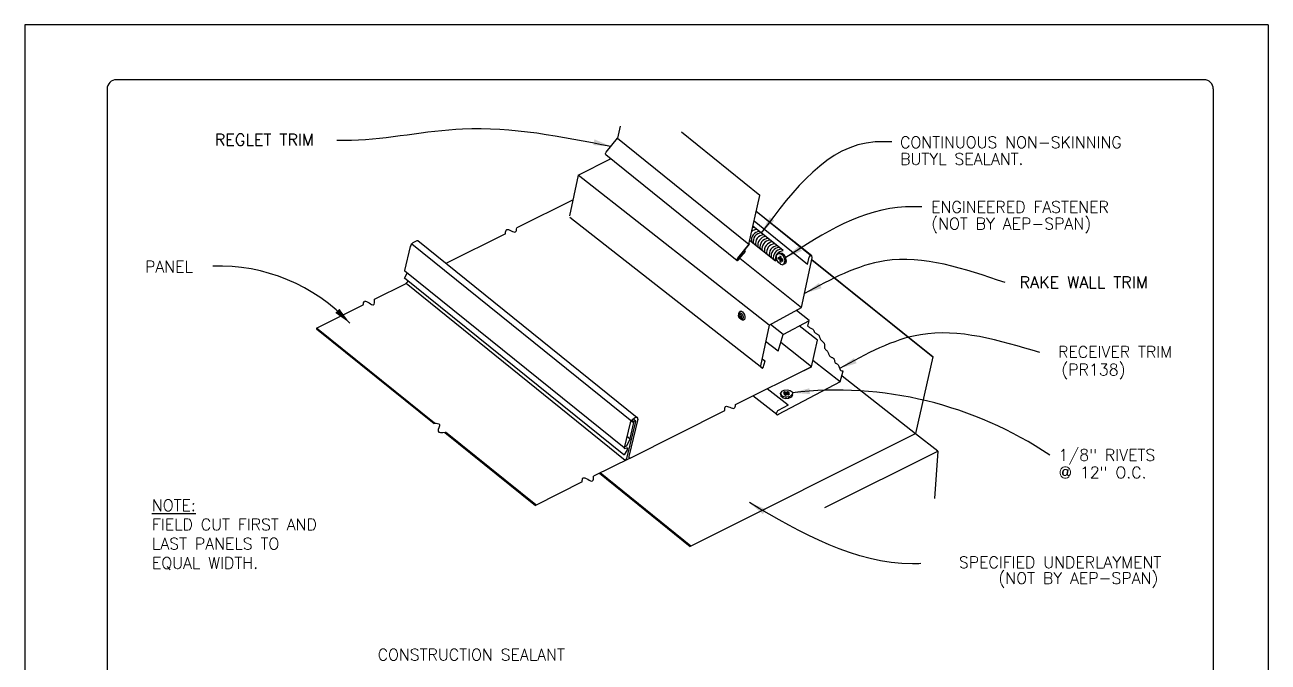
# Model space of a CAD drawing. Extents: x 100.6 to 109.1, y -26.2 to -15.2.
# Drawn here: x 100.6 to 109.1, y -19.51 to -15.16 of the extents above; entities that cross this region are included whole.
import ezdxf
from ezdxf.enums import TextEntityAlignment as Align

# ---------------------------------------------------------------- set-up
doc = ezdxf.new("R2010")
doc.units = 0
doc.header["$LTSCALE"] = 0.5
doc.header["$MEASUREMENT"] = 0
for name, color, linetype in [('BORDER', 9, 'CONTINUOUS'), ('DIM', 4, 'CONTINUOUS'), ('DWG', 2, 'CONTINUOUS')]:
    doc.layers.add(name, color=color, linetype=linetype)
doc.styles.get("Standard").update_dxf_attribs({"font": 'romans.shx'})
doc.styles.add('STD', font='simplex.shx', dxfattribs={"height": 0.125})

msp = doc.modelspace()

# ---------------------------------------------------------------- linework, layer by layer
at = {"layer": 'BORDER'}
for p, q in [((109.10071, -15.1555), (100.60071, -15.1555)), ((100.60071, -15.1555), (100.60071, -26.1555)), ((109.10071, -15.1555), (109.10071, -26.1555)), ((108.66321, -15.5305), (101.22571, -15.5305)), ((101.16321, -15.593), (101.16321, -25.718)), ((108.72571, -15.593), (108.72571, -25.718))]:
    msp.add_line(p, q, dxfattribs=at)
for centre, start, end in [((101.22571, -15.593), 90, 180), ((108.66321, -15.593), 0, 90)]:
    msp.add_arc(centre, 0.0625, start, end, dxfattribs=at)
at = {"layer": 'DIM', "color": 5}
for centre, radius, start, end in [((101.92653, -18.02725), 1.22414, 42.910783, 91.954177), ((106.15097, -20.26047), 2.60891, 56.072758, 96.682184)]:
    msp.add_arc(centre, radius, start, end, dxfattribs=at)
for points, knots in [([(102.73394, -15.94363), (102.76727, -15.94357), (103.05518, -15.94309), (103.67857, -15.79966), (104.26934, -15.91758), (104.60728, -15.98504)], [0, 0, 0, 0, 0.0999455, 0.8635392, 1.8842216, 1.8842216, 1.8842216, 1.8842216]), ([(106.52766, -15.95545), (106.48911, -15.95422), (106.11478, -15.94233), (105.86179, -16.27687), (105.63485, -16.57695)], [0, 0, 0, 0, 0.1143742, 1.1104761, 1.1104761, 1.1104761, 1.1104761]), ([(106.73199, -16.39966), (106.6952, -16.39866), (106.36042, -16.38956), (106.06513, -16.57807), (105.8023, -16.74586)], [0, 0, 0, 0, 0.1098945, 1.0000385, 1.0000385, 1.0000385, 1.0000385]), ([(107.30175, -16.91662), (107.02315, -16.82165), (106.54707, -16.65936), (106.11201, -16.89323), (105.93155, -16.99024)], [0, 0, 0, 0, 0.8352147, 1.4271995, 1.4271995, 1.4271995, 1.4271995]), ([(107.54054, -17.39483), (107.26303, -17.31147), (106.78409, -17.16759), (106.35218, -17.40377), (106.17054, -17.50309)], [0, 0, 0, 0, 0.8258863, 1.4253321, 1.4253321, 1.4253321, 1.4253321]), ([(106.72539, -18.83672), (106.70695, -18.83724), (106.29087, -18.84884), (105.91429, -18.62946), (105.55441, -18.4198)], [0, 0, 0, 0, 0.0552656, 1.2467292, 1.2467292, 1.2467292, 1.2467292])]:
    msp.add_open_spline(points, degree=3, knots=knots, dxfattribs=at)
for points in [[(104.49516, -15.93783), (104.48591, -15.97674), (104.60728, -15.98504)], [(105.72424, -16.49357), (105.69253, -16.46918), (105.63521, -16.57648)], [(105.91334, -16.69958), (105.89201, -16.66575), (105.80116, -16.74665)], [(106.04792, -16.95477), (106.03012, -16.91895), (105.93155, -16.99024)], [(102.75138, -17.09552), (102.72339, -17.12409), (102.82311, -17.19378)], [(106.28691, -17.46762), (106.26911, -17.43179), (106.17054, -17.50309)], [(105.9682, -17.67811), (105.96443, -17.63828), (105.84685, -17.66952)], [(105.64672, -18.49904), (105.66743, -18.46482), (105.55441, -18.4198)]]:
    msp.add_solid(points, dxfattribs=at)
at = {"layer": 'DWG'}
for p, q in [((104.67039, -15.84688), (104.65173, -15.92915)), ((105.62664, -16.32062), (105.09062, -15.88865)), ((104.5754, -16.02513), (104.65173, -15.92915)), ((104.65173, -15.92915), (105.55031, -16.6539)), ((104.65173, -15.92915), (105.55031, -16.6539)), ((104.57087, -16.03419), (104.57238, -16.02966)), ((104.57087, -16.03797), (104.57087, -16.03419)), ((104.57238, -16.04024), (104.57087, -16.03797)), ((104.57238, -16.02966), (104.5754, -16.02513)), ((104.57238, -16.04024), (105.47096, -16.765)), ((104.57238, -16.04024), (105.47096, -16.765)), ((104.38283, -16.18237), (104.60822, -16.06915)), ((104.38283, -16.18237), (104.32334, -16.4609)), ((105.69, -17.20749), (104.38283, -16.18237)), ((104.34977, -16.35031), (103.96379, -16.5433)), ((105.55031, -16.6539), (105.62664, -16.32062)), ((105.6274, -16.32138), (105.62664, -16.32062)), ((105.62891, -16.32213), (105.6274, -16.32138)), ((105.63837, -17.49933), (104.32668, -16.47078)), ((105.98136, -16.73796), (105.60149, -16.43042)), ((105.9812, -16.73462), (105.6015, -16.43041)), ((105.95112, -16.79275), (105.58612, -16.49756)), ((103.23849, -16.66373), (103.24151, -16.65844)), ((103.24151, -16.65844), (103.24529, -16.65239)), ((103.24529, -16.65239), (103.25436, -16.64332)), ((103.24529, -16.65239), (104.76207, -17.87216)), ((103.25436, -16.64332), (103.25965, -16.6403)), ((103.25965, -16.6403), (103.28308, -16.62897)), ((103.28308, -16.62897), (103.28686, -16.62897)), ((103.28686, -16.62897), (104.78761, -17.83769)), ((103.28988, -16.63048), (103.28686, -16.62897)), ((103.28686, -16.62897), (103.28988, -16.63048)), ((103.88601, -16.58219), (103.4826, -16.78389)), ((105.55031, -16.6539), (105.47398, -16.74988)), ((105.47625, -16.7514), (105.55409, -16.6539)), ((105.55409, -16.6539), (105.55182, -16.65239)), ((103.19919, -16.83377), (103.23698, -16.66902)), ((103.23849, -16.66373), (103.23698, -16.66902)), ((103.23698, -16.66902), (103.23849, -16.66373)), ((105.48229, -16.75669), (105.52688, -16.70454)), ((105.52688, -16.70454), (105.52008, -16.69849)), ((105.52008, -16.69849), (105.52537, -16.70303)), ((105.52537, -16.70303), (105.52688, -16.70454)), ((105.95112, -16.79275), (105.96211, -16.74233)), ((105.97157, -16.73404), (105.97192, -16.734)), ((105.47398, -16.74988), (105.46945, -16.75895)), ((105.46945, -16.75895), (105.46945, -16.76198)), ((105.46945, -16.76198), (105.47096, -16.765)), ((105.47096, -16.765), (105.4702, -16.76273)), ((105.4702, -16.76273), (105.47398, -16.765)), ((105.47096, -16.7582), (105.47171, -16.75442)), ((105.47398, -16.76046), (105.47096, -16.7582)), ((105.47096, -16.765), (105.47398, -16.765)), ((105.47474, -16.75593), (105.47171, -16.75669)), ((105.47171, -16.75669), (105.48078, -16.76198)), ((105.47323, -16.7582), (105.47398, -16.75517)), ((105.47398, -16.76046), (105.47323, -16.7582)), ((105.47398, -16.74988), (105.47474, -16.75064)), ((105.47398, -16.75517), (105.47625, -16.7514)), ((105.47625, -16.76122), (105.47398, -16.76046)), ((105.47398, -16.765), (105.477, -16.76424)), ((105.47474, -16.75064), (105.47625, -16.7514)), ((105.47927, -16.75895), (105.47474, -16.75593)), ((105.47625, -16.7514), (105.477, -16.75215)), ((105.48229, -16.75669), (105.47625, -16.76122)), ((105.477, -16.75215), (105.48229, -16.75669)), ((105.48078, -16.76198), (105.477, -16.76424)), ((105.48229, -16.75669), (105.47927, -16.75895)), ((105.48078, -16.76198), (105.48456, -16.75744)), ((105.48381, -16.75669), (105.48229, -16.75669)), ((105.48456, -16.75744), (105.48381, -16.75669)), ((105.48917, -16.74864), (105.91087, -17.08709)), ((105.48917, -16.74864), (105.91087, -17.08709)), ((105.91087, -17.08709), (105.98347, -16.74717)), ((103.19692, -16.88667), (103.21506, -16.85267)), ((104.69481, -18.09435), (103.19692, -16.88667)), ((103.19919, -16.83755), (103.19919, -16.83377)), ((104.69708, -18.04523), (103.19919, -16.83755)), ((103.2007, -16.83982), (103.19919, -16.83755)), ((103.21128, -16.9169), (103.21506, -16.91237)), ((103.21809, -16.90708), (103.21506, -16.91237)), ((103.21884, -16.90557), (103.21809, -16.90708)), ((102.99037, -17.03051), (103.20221, -16.92446)), ((103.20675, -16.92144), (103.20221, -16.92446)), ((103.21128, -16.9169), (103.20675, -16.92144)), ((103.20675, -16.92144), (104.70463, -18.12912)), ((102.59535, -17.22827), (102.91363, -17.06893)), ((105.69, -17.20749), (105.91087, -17.08709)), ((105.96386, -17.17583), (105.87551, -17.10636)), ((102.59535, -17.22827), (102.5946, -17.23205)), ((102.5946, -17.23205), (103.39794, -17.87975)), ((103.40059, -17.8775), (102.59535, -17.22827)), ((105.69, -17.20749), (105.63051, -17.48602)), ((105.78414, -17.2701), (105.6984, -17.20288)), ((105.78414, -17.2701), (105.96399, -17.17537)), ((106.01964, -17.31009), (105.89451, -17.21196)), ((105.95326, -17.21306), (105.96386, -17.17583)), ((105.95326, -17.21306), (105.9565, -17.21658)), ((105.9565, -17.21658), (105.96051, -17.21972)), ((105.96051, -17.21972), (105.96507, -17.22257)), ((105.96507, -17.22257), (105.96992, -17.22519)), ((105.96992, -17.22519), (105.97484, -17.22768)), ((105.97484, -17.22768), (105.97958, -17.2301)), ((105.97958, -17.2301), (105.98391, -17.23255)), ((105.98391, -17.23255), (105.98758, -17.2351)), ((105.98758, -17.2351), (105.99043, -17.23781)), ((105.99043, -17.23781), (105.99259, -17.24064)), ((105.99259, -17.24064), (105.99424, -17.24356)), ((105.99424, -17.24356), (105.99558, -17.2465)), ((105.99558, -17.2465), (105.99681, -17.24941)), ((105.99681, -17.24941), (105.99812, -17.25225)), ((105.99812, -17.25225), (105.99971, -17.25497)), ((105.99971, -17.25497), (106.00177, -17.25751)), ((105.75112, -17.38606), (105.66538, -17.31885)), ((105.75112, -17.38606), (105.78414, -17.2701)), ((105.9783, -17.49168), (105.768, -17.32676)), ((105.9783, -17.49168), (106.01964, -17.31009)), ((106.00177, -17.25751), (106.00443, -17.25984)), ((106.00443, -17.25984), (106.0076, -17.26201)), ((106.0076, -17.26201), (106.0111, -17.26411)), ((106.0111, -17.26411), (106.01478, -17.2662)), ((106.01478, -17.2662), (106.01846, -17.26835)), ((106.01846, -17.26835), (106.02199, -17.27065)), ((106.02199, -17.27065), (106.02521, -17.27316)), ((106.02521, -17.27316), (106.02794, -17.27595)), ((106.02794, -17.27595), (106.03008, -17.27909)), ((106.03008, -17.27909), (106.03174, -17.28252)), ((106.03174, -17.28252), (106.03308, -17.28617)), ((106.03308, -17.28617), (106.03428, -17.28999)), ((106.03428, -17.28999), (106.03549, -17.29391)), ((106.03549, -17.29391), (106.0369, -17.29785)), ((106.0369, -17.29785), (106.03865, -17.30175)), ((106.03865, -17.30175), (106.04092, -17.30555)), ((106.04092, -17.30555), (106.04382, -17.3092)), ((106.04382, -17.3092), (106.04719, -17.31272)), ((106.04719, -17.31272), (106.05085, -17.31615)), ((106.05085, -17.31615), (106.05459, -17.31954)), ((106.05459, -17.31954), (106.0582, -17.32293)), ((106.0582, -17.32293), (106.06149, -17.32636)), ((106.06149, -17.32636), (106.06425, -17.32988)), ((106.06425, -17.32988), (106.06628, -17.33353)), ((106.06628, -17.33353), (106.06745, -17.33733)), ((106.06745, -17.33733), (106.0679, -17.34124)), ((106.06714, -17.35307), (106.06691, -17.35685)), ((106.06691, -17.35685), (106.06704, -17.36046)), ((106.06704, -17.36046), (106.06777, -17.36382)), ((106.06753, -17.34917), (106.06714, -17.35307)), ((106.06786, -17.34521), (106.06753, -17.34917)), ((106.06777, -17.36382), (106.06924, -17.36691)), ((106.0679, -17.34124), (106.06786, -17.34521)), ((106.06924, -17.36691), (106.07135, -17.3698)), ((106.07135, -17.3698), (106.07395, -17.37256)), ((106.07395, -17.37256), (106.07688, -17.37529)), ((106.07688, -17.37529), (106.07998, -17.37808)), ((106.07998, -17.37808), (106.08308, -17.38101)), ((106.08308, -17.38101), (106.08605, -17.38417)), ((106.08605, -17.38417), (106.0887, -17.38765)), ((106.0887, -17.38765), (106.09093, -17.39149)), ((106.09093, -17.39149), (106.09283, -17.39562)), ((106.09283, -17.39562), (106.09451, -17.3999)), ((106.09451, -17.3999), (106.0961, -17.4042)), ((106.0961, -17.4042), (106.09773, -17.4084)), ((106.09773, -17.4084), (106.09951, -17.41238)), ((106.09951, -17.41238), (106.10159, -17.41599)), ((106.10159, -17.41599), (106.10407, -17.41913)), ((106.10407, -17.41913), (106.10705, -17.4217)), ((106.10705, -17.4217), (106.11042, -17.42382)), ((106.11042, -17.42382), (106.11402, -17.42562)), ((105.45926, -17.74958), (105.98147, -17.48996)), ((105.63384, -17.49589), (105.63837, -17.49933)), ((105.64377, -17.43947), (105.66133, -17.45149)), ((105.64826, -17.49607), (105.66133, -17.45149)), ((105.92937, -17.5161), (105.9783, -17.49168)), ((106.17446, -17.59492), (105.98807, -17.44879)), ((106.11402, -17.42562), (106.11772, -17.42727)), ((106.11772, -17.42727), (106.12135, -17.42892)), ((106.12135, -17.42892), (106.12478, -17.43071)), ((106.12478, -17.43071), (106.12784, -17.4328)), ((106.12784, -17.4328), (106.1304, -17.43534)), ((106.1304, -17.43534), (106.13236, -17.43843)), ((106.13236, -17.43843), (106.13381, -17.44197)), ((106.13381, -17.44197), (106.13492, -17.44579)), ((106.13492, -17.44579), (106.13585, -17.44974)), ((106.13585, -17.44974), (106.13676, -17.45366)), ((106.13676, -17.45366), (106.13779, -17.45741)), ((106.13779, -17.45741), (106.13912, -17.46081)), ((106.13912, -17.46081), (106.14089, -17.46372)), ((106.14089, -17.46372), (106.14322, -17.46604)), ((106.14322, -17.46604), (106.14601, -17.46793)), ((106.14601, -17.46793), (106.1491, -17.46963)), ((106.1491, -17.46963), (106.15234, -17.47134)), ((106.15234, -17.47134), (106.1556, -17.47331)), ((106.1556, -17.47331), (106.1587, -17.47575)), ((106.1587, -17.47575), (106.16152, -17.4789)), ((106.16152, -17.4789), (106.16389, -17.48297)), ((106.16389, -17.48297), (106.16576, -17.48809)), ((106.16576, -17.48809), (106.16743, -17.49393)), ((106.16743, -17.49393), (106.1693, -17.50008)), ((106.1693, -17.50008), (106.17178, -17.5061)), ((106.17178, -17.5061), (106.17525, -17.51158)), ((106.17446, -17.59492), (105.75036, -17.81797)), ((106.17446, -17.59492), (106.19566, -17.52046)), ((106.17525, -17.51158), (106.18013, -17.51608)), ((106.18013, -17.51608), (106.1868, -17.51918)), ((106.1868, -17.51918), (106.19566, -17.52046)), ((105.81858, -17.75453), (105.67467, -17.64249)), ((105.7416, -17.81838), (105.57764, -17.69073)), ((105.81858, -17.75453), (105.75158, -17.78982)), ((104.79079, -17.84949), (104.72957, -18.10418)), ((104.73864, -18.11627), (105.38595, -17.79083)), ((104.77643, -17.83891), (104.75678, -17.85251)), ((104.73864, -17.87519), (104.69708, -18.04523)), ((104.71824, -18.10947), (104.77719, -17.86461)), ((104.76207, -17.87216), (104.73713, -17.98175)), ((104.75376, -17.85554), (104.76585, -17.86536)), ((104.76207, -17.87216), (104.76358, -17.86914)), ((104.77643, -17.86007), (104.76358, -17.85025)), ((104.76358, -17.86914), (104.76585, -17.86536)), ((104.76585, -17.86536), (104.76812, -17.86234)), ((104.76812, -17.86234), (104.77114, -17.86007)), ((104.77114, -17.86007), (104.77416, -17.85932)), ((104.77643, -17.86007), (104.77416, -17.85932)), ((104.77719, -17.86158), (104.77643, -17.86007)), ((104.77643, -17.86007), (104.77719, -17.86158)), ((104.77719, -17.86158), (104.77643, -17.86007)), ((104.77719, -17.86461), (104.77719, -17.86158)), ((104.77719, -17.86461), (104.77719, -17.86158)), ((103.47235, -17.93974), (104.09248, -18.43973)), ((104.09324, -18.43595), (103.47586, -17.93819)), ((104.7394, -17.98326), (104.71068, -18.03616)), ((104.73638, -17.98326), (104.7158, -17.96862)), ((104.73713, -17.98175), (104.73638, -17.98326)), ((104.73638, -17.98326), (104.7394, -17.98326)), ((104.73789, -17.9825), (104.73713, -17.98175)), ((104.7394, -17.98326), (104.73789, -17.9825)), ((106.84188, -18.06866), (106.68946, -17.94913)), ((104.69783, -18.09435), (104.69481, -18.09435)), ((104.69708, -18.04523), (104.69859, -18.0475)), ((104.71748, -18.05808), (104.69783, -18.09435)), ((104.69859, -18.0475), (104.70086, -18.04901)), ((104.70086, -18.04901), (104.71597, -18.04523)), ((104.70116, -18.02854), (104.71068, -18.03616)), ((104.71597, -18.04523), (104.71824, -18.04599)), ((104.71899, -18.0543), (104.71748, -18.05808)), ((104.71824, -18.04599), (104.71975, -18.0475)), ((104.71824, -18.04599), (104.71975, -18.0475)), ((104.71975, -18.05052), (104.71899, -18.0543)), ((104.71975, -18.0475), (104.71975, -18.05052)), ((104.72957, -18.10418), (104.72882, -18.10871)), ((106.07026, -18.45409), (106.84188, -18.06866)), ((106.84188, -18.06866), (106.81992, -18.3921)), ((104.73864, -18.11627), (104.4875, -18.23976)), ((104.70463, -18.12912), (104.70917, -18.12534)), ((104.70917, -18.12534), (104.7137, -18.12005)), ((104.7137, -18.12005), (104.71673, -18.11476)), ((104.71673, -18.11476), (104.71824, -18.10947)), ((104.72882, -18.10871), (104.72957, -18.11249)), ((104.72957, -18.11249), (104.73184, -18.11476)), ((104.73486, -18.11627), (104.73184, -18.11476)), ((104.73864, -18.11627), (104.73486, -18.11627)), ((104.41164, -18.27816), (104.09248, -18.43973)), ((104.09248, -18.43973), (104.09324, -18.43595))]:
    msp.add_line(p, q, dxfattribs=at)
at = {"layer": 'DWG', "color": 46}
for p, q in [((105.78546, -16.69799), (105.57846, -16.53058)), ((105.73256, -16.77077), (105.5558, -16.62782)), ((105.73882, -16.74133), (105.74259, -16.72546)), ((105.73882, -16.74133), (105.74259, -16.72546)), ((105.74259, -16.76098), (105.73882, -16.74133)), ((105.74259, -16.76098), (105.73882, -16.74133)), ((105.74259, -16.72546), (105.75318, -16.7179)), ((105.74259, -16.72546), (105.75318, -16.7179)), ((105.75278, -16.71765), (105.76819, -16.72049)), ((105.76224, -16.71337), (105.75318, -16.7179)), ((105.75318, -16.75493), (105.75318, -16.74284)), ((105.75318, -16.74284), (105.76224, -16.74737)), ((105.75318, -16.74284), (105.76224, -16.74737)), ((105.75318, -16.75493), (105.75318, -16.74284)), ((105.76224, -16.73604), (105.76224, -16.74737)), ((105.77207, -16.74057), (105.76224, -16.73604)), ((105.77207, -16.74057), (105.76224, -16.73604)), ((105.76224, -16.73604), (105.76224, -16.74737)), ((105.76224, -16.74737), (105.76905, -16.74435)), ((105.76224, -16.74737), (105.76905, -16.74435)), ((105.76233, -16.71354), (105.77736, -16.71563)), ((105.76753, -16.72017), (105.77736, -16.71563)), ((105.76753, -16.72017), (105.77736, -16.71563)), ((105.78189, -16.73226), (105.76753, -16.72017)), ((105.78189, -16.73226), (105.76753, -16.72017)), ((105.76905, -16.73982), (105.77207, -16.74057)), ((105.76905, -16.74435), (105.76905, -16.73982)), ((105.76905, -16.74435), (105.76905, -16.73982)), ((105.76905, -16.73982), (105.77207, -16.74057)), ((105.77207, -16.75266), (105.77207, -16.74057)), ((105.77207, -16.75266), (105.77207, -16.74057)), ((105.77736, -16.71563), (105.79172, -16.72773)), ((105.77736, -16.71563), (105.79172, -16.72773)), ((105.79172, -16.72773), (105.78189, -16.73226)), ((105.79172, -16.72773), (105.78189, -16.73226)), ((105.78189, -16.73226), (105.79247, -16.7504)), ((105.78189, -16.73226), (105.79247, -16.7504)), ((105.8023, -16.74586), (105.79172, -16.72773)), ((105.8023, -16.74586), (105.79172, -16.72773)), ((105.75318, -16.77912), (105.74259, -16.76098)), ((105.75318, -16.77912), (105.74259, -16.76098)), ((105.75318, -16.75493), (105.75922, -16.75115)), ((105.75318, -16.75493), (105.75922, -16.75115)), ((105.76224, -16.75947), (105.75318, -16.75493)), ((105.76224, -16.75947), (105.75318, -16.75493)), ((105.76753, -16.79121), (105.75318, -16.77912)), ((105.76753, -16.79121), (105.75318, -16.77912)), ((105.75877, -16.75149), (105.76888, -16.75635)), ((105.75922, -16.74662), (105.75922, -16.75115)), ((105.76224, -16.74737), (105.75922, -16.74662)), ((105.76224, -16.74737), (105.75922, -16.74662)), ((105.75922, -16.74662), (105.75922, -16.75115)), ((105.76905, -16.75644), (105.76224, -16.75947)), ((105.76905, -16.75644), (105.76224, -16.75947)), ((105.76224, -16.75947), (105.76224, -16.77156)), ((105.76224, -16.75947), (105.76224, -16.77156)), ((105.76905, -16.76854), (105.76224, -16.77156)), ((105.76905, -16.76854), (105.76224, -16.77156)), ((105.76224, -16.77156), (105.77207, -16.77609)), ((105.76224, -16.77156), (105.77207, -16.77609)), ((105.76753, -16.79121), (105.78189, -16.79423)), ((105.76753, -16.79121), (105.78189, -16.79423)), ((105.76905, -16.75644), (105.76905, -16.76854)), ((105.76905, -16.75644), (105.76905, -16.76854)), ((105.77131, -16.77005), (105.76905, -16.76854)), ((105.76905, -16.76854), (105.77131, -16.77005)), ((105.76905, -16.76854), (105.77131, -16.77005)), ((105.77131, -16.77005), (105.76905, -16.76854)), ((105.78189, -16.7572), (105.77207, -16.75266)), ((105.78189, -16.7572), (105.77207, -16.75266)), ((105.77207, -16.764), (105.77811, -16.76098)), ((105.77207, -16.764), (105.77811, -16.76098)), ((105.77207, -16.77609), (105.77207, -16.764)), ((105.77207, -16.77609), (105.77207, -16.764)), ((105.7728, -16.76365), (105.78189, -16.76929)), ((105.77811, -16.76098), (105.78114, -16.76249)), ((105.77811, -16.76098), (105.78114, -16.76249)), ((105.78189, -16.76929), (105.78189, -16.7572)), ((105.78189, -16.76929), (105.78189, -16.7572)), ((105.78189, -16.79423), (105.79247, -16.78592)), ((105.78189, -16.79423), (105.79247, -16.78592)), ((105.79172, -16.78894), (105.78189, -16.79423)), ((105.79172, -16.78894), (105.78189, -16.79423)), ((105.79172, -16.78894), (105.8023, -16.78138)), ((105.79172, -16.78894), (105.8023, -16.78138)), ((105.79247, -16.78592), (105.79172, -16.78894)), ((105.79247, -16.78592), (105.79172, -16.78894)), ((105.79247, -16.7504), (105.8023, -16.74586)), ((105.79247, -16.7504), (105.8023, -16.74586)), ((105.79247, -16.7504), (105.79625, -16.77005)), ((105.79247, -16.7504), (105.79625, -16.77005)), ((105.79247, -16.78592), (105.79625, -16.77005)), ((105.79247, -16.78592), (105.79625, -16.77005)), ((105.8023, -16.78138), (105.79247, -16.78592)), ((105.8023, -16.78138), (105.79247, -16.78592)), ((105.79625, -16.77005), (105.80608, -16.76551)), ((105.79625, -16.77005), (105.80608, -16.76551)), ((105.80608, -16.76551), (105.8023, -16.74586)), ((105.80608, -16.76551), (105.8023, -16.74586)), ((105.80608, -16.76551), (105.8023, -16.78138)), ((105.80608, -16.76551), (105.8023, -16.78138)), ((106.80787, -17.42552), (105.98011, -16.76287)), ((105.98099, -16.75875), (106.81165, -17.42325)), ((106.69224, -17.94774), (106.81165, -17.42325)), ((106.81165, -17.42325), (106.80787, -17.42552)), ((106.81165, -17.42325), (106.80787, -17.42552)), ((106.81104, -17.42594), (106.80959, -17.42449)), ((106.68946, -17.94913), (106.18821, -17.55603)), ((105.77585, -17.65915), (105.76729, -17.67106)), ((105.77585, -17.65915), (105.76729, -17.67106)), ((105.76815, -17.68219), (105.76729, -17.67106)), ((105.76729, -17.67106), (105.77061, -17.6841)), ((105.76729, -17.67106), (105.77061, -17.6841)), ((105.76815, -17.68219), (105.76729, -17.67106)), ((105.77585, -17.65915), (105.79272, -17.6509)), ((105.77585, -17.65915), (105.79272, -17.6509)), ((105.79597, -17.66225), (105.78785, -17.66941)), ((105.79597, -17.66225), (105.78785, -17.66941)), ((105.78785, -17.66941), (105.79891, -17.67429)), ((105.78785, -17.66941), (105.79891, -17.67429)), ((105.79894, -17.67511), (105.7901, -17.68114)), ((105.79272, -17.6509), (105.81358, -17.64856)), ((105.79272, -17.6509), (105.81358, -17.64856)), ((105.79368, -17.67116), (105.79598, -17.6697)), ((105.79598, -17.6697), (105.79368, -17.67116)), ((105.79598, -17.6697), (105.79368, -17.67116)), ((105.79368, -17.67116), (105.79598, -17.6697)), ((105.80703, -17.66714), (105.79597, -17.66225)), ((105.79598, -17.6697), (105.79597, -17.66225)), ((105.79598, -17.6697), (105.79597, -17.66225)), ((105.80703, -17.66714), (105.79597, -17.66225)), ((105.80704, -17.67458), (105.79598, -17.6697)), ((105.80704, -17.67458), (105.79598, -17.6697)), ((105.79891, -17.67429), (105.79923, -17.68105)), ((105.79891, -17.67429), (105.79923, -17.68105)), ((105.80116, -17.68603), (105.80928, -17.67888)), ((105.80116, -17.68603), (105.80928, -17.67888)), ((105.80703, -17.66714), (105.81484, -17.66068)), ((105.80703, -17.66714), (105.81484, -17.66068)), ((105.80704, -17.67458), (105.80703, -17.66714)), ((105.80704, -17.67458), (105.80703, -17.66714)), ((105.81572, -17.66719), (105.80719, -17.67446)), ((105.80928, -17.67888), (105.82034, -17.68376)), ((105.80928, -17.67888), (105.82034, -17.68376)), ((105.81358, -17.64856), (105.83308, -17.65304)), ((105.81358, -17.64856), (105.83308, -17.65304)), ((105.81484, -17.66068), (105.8259, -17.66556)), ((105.81484, -17.66068), (105.8259, -17.66556)), ((105.81484, -17.66068), (105.81585, -17.66774)), ((105.81484, -17.66068), (105.81585, -17.66774)), ((105.82, -17.66957), (105.81585, -17.66774)), ((105.82, -17.66957), (105.81585, -17.66774)), ((105.8259, -17.66556), (105.81809, -17.67203)), ((105.8259, -17.66556), (105.81809, -17.67203)), ((105.81809, -17.67203), (105.82, -17.66957)), ((105.81809, -17.67203), (105.82, -17.66957)), ((105.82845, -17.67661), (105.81809, -17.67203)), ((105.82845, -17.67661), (105.81809, -17.67203)), ((105.81809, -17.67203), (105.8181, -17.67947)), ((105.81809, -17.67203), (105.8181, -17.67947)), ((105.8181, -17.67947), (105.82225, -17.6813)), ((105.8181, -17.67947), (105.82225, -17.6813)), ((105.82034, -17.68376), (105.82845, -17.67661)), ((105.82034, -17.68376), (105.82845, -17.67661)), ((105.83308, -17.65304), (105.84607, -17.66291)), ((105.83308, -17.65304), (105.84607, -17.66291)), ((105.8491, -17.67539), (105.84027, -17.68833)), ((105.84607, -17.66291), (105.84871, -17.67564)), ((105.84607, -17.66291), (105.84871, -17.67564)), ((105.84919, -17.68577), (105.84871, -17.67564)), ((105.76815, -17.68219), (105.77079, -17.69492)), ((105.76815, -17.68219), (105.77079, -17.69492)), ((105.77061, -17.6841), (105.76815, -17.68219)), ((105.77061, -17.6841), (105.76815, -17.68219)), ((105.77061, -17.6841), (105.7836, -17.69397)), ((105.77061, -17.6841), (105.7836, -17.69397)), ((105.77079, -17.69492), (105.77061, -17.6841)), ((105.77079, -17.69492), (105.77061, -17.6841)), ((105.78378, -17.70479), (105.77079, -17.69492)), ((105.78378, -17.70479), (105.77079, -17.69492)), ((105.8031, -17.69846), (105.7836, -17.69397)), ((105.8031, -17.69846), (105.7836, -17.69397)), ((105.7836, -17.69397), (105.78378, -17.70479)), ((105.7836, -17.69397), (105.78378, -17.70479)), ((105.78378, -17.70479), (105.80328, -17.70928)), ((105.78378, -17.70479), (105.80328, -17.70928)), ((105.7901, -17.68114), (105.80116, -17.68603)), ((105.7901, -17.68114), (105.80116, -17.68603)), ((105.79923, -17.68105), (105.79662, -17.6832)), ((105.79923, -17.68105), (105.79662, -17.6832)), ((105.82397, -17.69611), (105.8031, -17.69846)), ((105.82397, -17.69611), (105.8031, -17.69846)), ((105.8031, -17.69846), (105.80328, -17.70928)), ((105.8031, -17.69846), (105.80328, -17.70928)), ((105.80328, -17.70928), (105.82415, -17.70693)), ((105.80328, -17.70928), (105.82415, -17.70693)), ((105.82225, -17.6813), (105.82034, -17.68376)), ((105.82225, -17.6813), (105.82034, -17.68376)), ((105.82397, -17.69611), (105.84083, -17.68786)), ((105.82397, -17.69611), (105.84083, -17.68786)), ((105.82415, -17.70693), (105.82397, -17.69611)), ((105.82415, -17.70693), (105.82397, -17.69611)), ((105.84101, -17.69868), (105.82415, -17.70693)), ((105.84101, -17.69868), (105.82415, -17.70693)), ((105.84083, -17.68786), (105.84101, -17.69868)), ((105.84083, -17.68786), (105.84101, -17.69868)), ((105.849, -17.68578), (105.84101, -17.69868)), ((106.69224, -17.94774), (105.14983, -18.71929)), ((104.52943, -18.21947), (105.14983, -18.71929)), ((105.15377, -18.71732), (104.53347, -18.21742))]:
    msp.add_line(p, q, dxfattribs=at)
for centre, end in [((105.62649, -16.62581), 192.204077), ((105.60898, -16.61165), 131.23366), ((105.59232, -16.59818), 106.036854), ((105.63878, -16.63575), 192.204077), ((105.65515, -16.64899), 192.204077), ((105.67032, -16.66126), 192.204077), ((105.68482, -16.67298), 192.204077), ((105.69914, -16.68456), 192.204077), ((105.71542, -16.69773), 192.204077), ((105.73049, -16.70992), 192.204077), ((105.74862, -16.72458), 192.204077), ((105.76135, -16.73488), 192.204077), ((105.77662, -16.74723), 192.204077), ((105.78939, -16.75755), 192.204077)]:
    msp.add_arc(centre, 0.05893, 93.817614, end, dxfattribs=at)
at = {"layer": 'DWG'}
for centre, radius, start, end in [((105.97261, -16.74477), 0.01078, 95.578032, 166.948594), ((105.97297, -16.74473), 0.01078, 346.948594, 95.578032), ((105.63946, -17.4885), 0.00929, 164.506022, 232.780196), ((105.64219, -17.4943), 0.00632, 232.780196, 343.790407), ((104.78296, -17.89205), 0.04742, 123.514047, 159.166336)]:
    msp.add_arc(centre, radius, start, end, dxfattribs=at)
at = {"layer": 'DWG', "color": 46}
for centre, major_axis in [((105.50271, -17.14282), (0.01115, -0.03064)), ((105.49089, -17.14806), (0.00555, -0.01525)), ((105.49683, -17.1458), (0.00805, -0.02213)), ((105.48778, -17.15032), (0.00329, -0.00904))]:
    msp.add_ellipse(centre, major_axis=major_axis, ratio=0.5773503, dxfattribs=at)
at = {"layer": 'DWG'}
msp.add_ellipse((105.75162, -17.80351), major_axis=(-0.01034, -0.01477), ratio=0.5773503, start_param=3.7750773, end_param=7.3013534, dxfattribs=at)
for points, knots in [([(103.88601, -16.58219), (103.88737, -16.56969), (103.89159, -16.53099), (103.95833, -16.59238), (103.9625, -16.55487), (103.96379, -16.5433)], [0, 0, 0, 0, 0.02992396, 0.0926489, 0.12064668, 0.12064668, 0.12064668, 0.12064668]), ([(102.91363, -17.06893), (102.9155, -17.05835), (102.9221, -17.02113), (102.99247, -17.09443), (102.99093, -17.04756), (102.99037, -17.03051)], [0, 0, 0, 0, 0.02617058, 0.09209597, 0.12976575, 0.12976575, 0.12976575, 0.12976575]), ([(105.38556, -17.79054), (105.38572, -17.77855), (105.38622, -17.74096), (105.45312, -17.79507), (105.45784, -17.76009), (105.45926, -17.74958)], [0, 0, 0, 0, 0.02846413, 0.08922458, 0.11528656, 0.11528656, 0.11528656, 0.11528656]), ([(104.79017, -17.85205), (104.79039, -17.85121), (104.79148, -17.84708), (104.79137, -17.84025), (104.78422, -17.83508), (104.77865, -17.83733), (104.77582, -17.83933), (104.77552, -17.83954)], [0, 0, 0, 0, 0.002633318, 0.012947217, 0.017559733, 0.02690777, 0.028016174, 0.028016174, 0.028016174, 0.028016174]), ([(103.40059, -17.8775), (103.41587, -17.87757), (103.45148, -17.87776), (103.40707, -17.94615), (103.45258, -17.94106), (103.47616, -17.93843)], [0, 0, 0, 0, 0.03514557, 0.08190143, 0.13214922, 0.13214922, 0.13214922, 0.13214922]), ([(104.41141, -18.278), (104.41158, -18.26642), (104.41219, -18.22589), (104.48845, -18.29786), (104.48837, -18.25366), (104.48834, -18.23935)], [0, 0, 0, 0, 0.02753482, 0.09634349, 0.12930283, 0.12930283, 0.12930283, 0.12930283])]:
    msp.add_open_spline(points, degree=3, knots=knots, dxfattribs=at)

# ---------------------------------------------------------------- texts
at = {"layer": 'DIM', "style": 'STD'}
for s, p in [('REGLET TRIM', (101.89927, -15.98033)), ('RAKE WALL TRIM', (107.40144, -16.95484))]:
    msp.add_text(s, height=0.079875, dxfattribs=at).set_placement(p)
at = {"layer": 'DIM'}
for s, p in [('CONTINUOUS NON-SKINNING', (106.58467, -15.99742)), ('BUTYL SEALANT.', (106.58467, -16.11126)), ('ENGINEERED FASTENER', (106.79725, -16.43929)), ('(NOT BY AEP-SPAN)', (106.79725, -16.55313)), (' PANEL', (101.36869, -16.8473)), ('1/8" RIVETS', (107.66747, -18.13385)), ('@ 12" O.C.', (107.6687, -18.25322))]:
    msp.add_text(s, height=0.07875, dxfattribs=at).set_placement(p)
for s, p in [('SPECIFIED UNDERLAYMENT', (108.37004, -18.82762)), ('(NOT BY AEP-SPAN)', (108.35036, -18.93572))]:
    msp.add_text(s, height=0.07875, dxfattribs=at).set_placement(p, align=Align.MIDDLE_RIGHT)
msp.add_text('CONSTRUCTION SEALANT', height=0.07875, dxfattribs=at).set_placement((104.29241, -19.49854), align=Align.RIGHT)
at = {"layer": 'DIM', "char_height": 0.07875}
for s, insert, attachment_point in [('RECEIVER TRIM', (107.66451, -17.38994), 4), ('(PR138)', (108.12544, -17.52414), 6)]:
    msp.add_mtext(s, dxfattribs=dict(at, insert=insert, attachment_point=attachment_point))
at = {"layer": 'DIM', "insert": (101.46957, -18.39877), "char_height": 0.07875, "width": 1.239864, "attachment_point": 1}
msp.add_mtext('\\LNOTE:\\P\\lFIELD CUT FIRST AND LAST PANELS TO EQUAL WIDTH.', dxfattribs=at)

doc.saveas('drawing.dxf')
